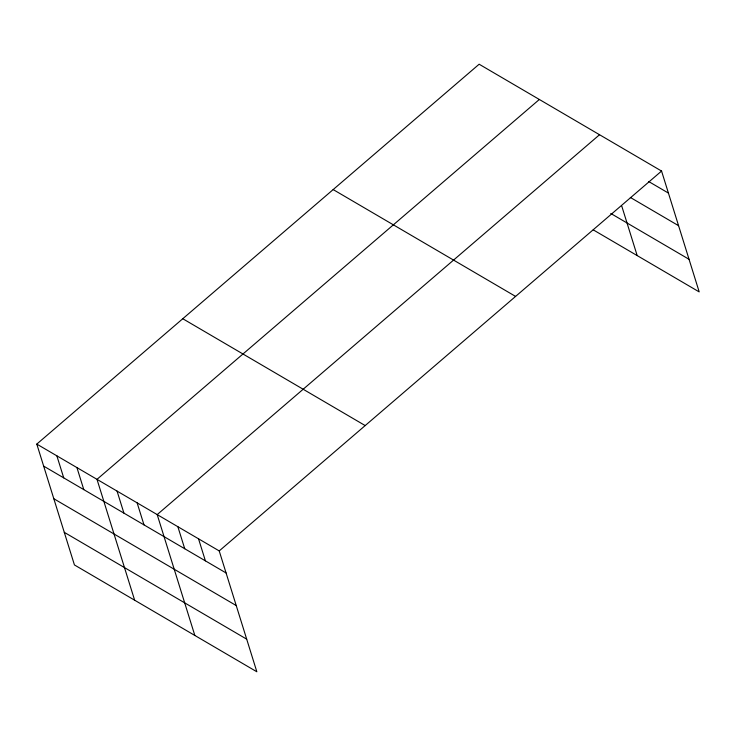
<?xml version="1.0" encoding="UTF-8"?>
<svg xmlns="http://www.w3.org/2000/svg" width="736" height="736" viewBox="0 0 736 736"><rect width="100%" height="100%" fill="white"/><g stroke="black" fill="none" stroke-linecap="round" stroke-linejoin="round"><path stroke-width="1.1" d="M36.8 444.093L219.218 550.924L256.855 671.784L74.437 564.944L36.8 444.093L479.145 64.216L661.563 171.056L699.2 291.907L593.225 229.844M539.341 99.48L96.996 479.348L134.642 600.199M599.536 134.734L157.191 514.602L194.838 635.453M219.218 550.924L661.563 171.056M648.729 181.553L668.417 193.08M630.338 197.441L678.574 225.694M610.779 213.458L689.043 259.293M333.169 189.575L515.586 296.415M182.776 318.734L365.185 425.574M43.663 466.118L226.072 572.958M53.82 498.732L236.228 605.562M64.28 532.33L246.698 639.17M621.791 206.172L637.183 255.585M198.536 538.816L205.399 560.85M177.864 526.709L184.727 548.734M137.126 502.854L143.989 524.878M117.061 491.096L123.924 513.121M76.93 467.599L83.794 489.624M56.865 455.842L63.728 477.866"/></g></svg>
